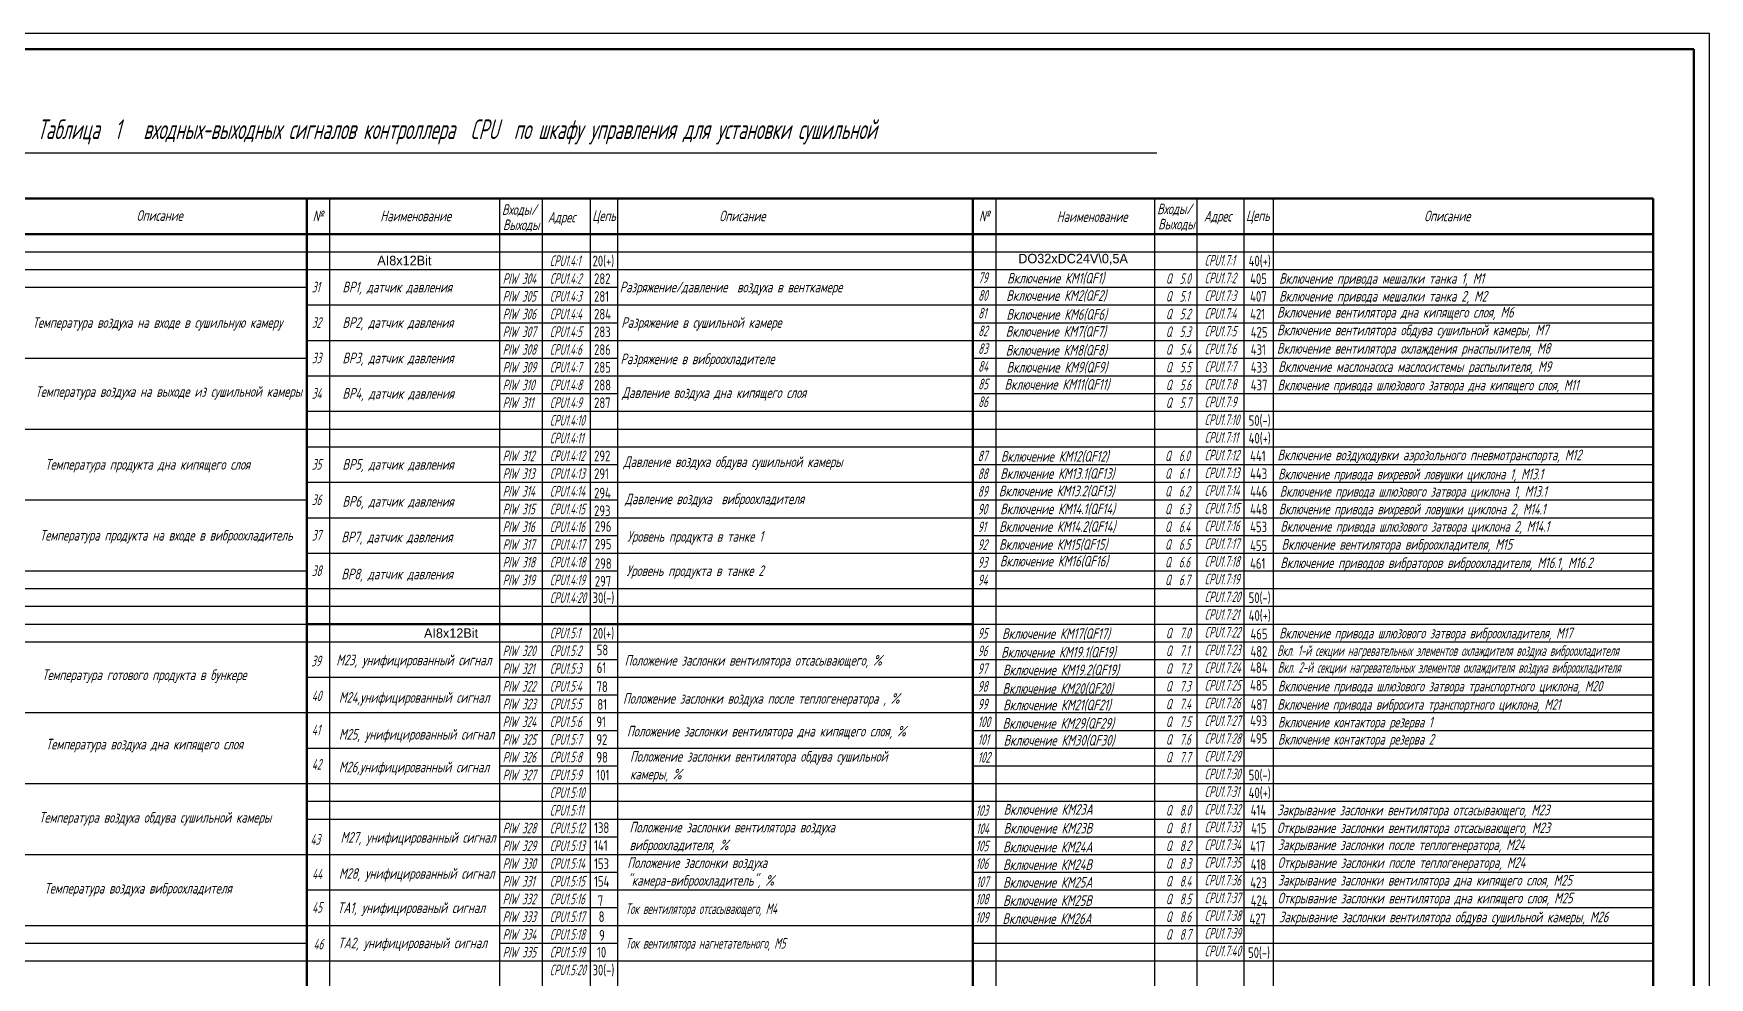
# Model space of a CAD drawing. Header units: millimetres. Extents: x 294 to 6216, y -3442 to 2720.
# Drawn here: x 3057 to 3589, y 510 to 809 of the extents above; entities that cross this region are included whole.
import ezdxf

# ---------------------------------------------------------------- set-up
doc = ezdxf.new("R2010")
doc.units = ezdxf.units.MM
doc.header["$LTSCALE"] = 15
doc.linetypes.add('DOT', pattern=[0.25, 0, -0.25])
for name, color, linetype, lineweight in [('0.35 TEXT', 7, 'Continuous', 35), ('LWT 0.5', 7, 'Continuous', 50), ('LWT 0.6', 7, 'Continuous', 50)]:
    doc.layers.add(name, color=color, linetype=linetype, lineweight=lineweight)
doc.styles.add('33', font='gost.shx', dxfattribs={"width": 0.75, "oblique": 15, "height": 2.5})
doc.styles.add('34', font='gost.shx', dxfattribs={"width": 0.75, "oblique": 15, "height": 3.5})
doc.styles.add('OPSI', font='ISI-ROMANS_PL.SHX', dxfattribs={"height": 1.5})

msp = doc.modelspace()

# ---------------------------------------------------------------- linework, layer by layer
for p, q in [((3588.824, 809.294, -0.02), (2747.824, 809.294, -0.02)), ((3588.824, 215.294, -0.02), (3588.824, 809.294, -0.02)), ((2979.817, 771.487, -0.02), (3413.407, 771.487, -0.02)), ((3150.771, 756.914, -0.02), (3150.771, 278.789, -0.02)), ((3204.675, 756.914, -0.02), (3204.675, 278.789, -0.02)), ((3218.284, 756.914, -0.02), (3218.284, 278.789, -0.02)), ((3233.552, 756.914, -0.02), (3233.552, 278.789, -0.02)), ((3242.225, 756.914, -0.02), (3242.225, 278.789, -0.02)), ((3362.286, 756.914, -0.02), (3362.286, 278.789, -0.02)), ((3412.621, 756.914, -0.02), (3412.621, 278.789, -0.02)), ((3426.039, 756.914, -0.02), (3426.039, 278.789, -0.02)), ((3441.051, 756.914, -0.02), (3441.051, 278.789, -0.02)), ((3450.315, 756.914, -0.02), (3450.315, 278.789, -0.02)), ((3143.512, 745.664, -0.02), (3207.175, 745.664, -0.02)), ((3207.175, 745.664, -0.02), (3355.027, 745.664, -0.02)), ((3016.243, 740.039, -0.02), (3143.512, 740.039, -0.02)), ((3143.512, 740.039, -0.02), (3355.027, 740.039, -0.02)), ((3355.027, 740.039, -0.02), (3418.956, 740.039, -0.02)), ((3418.956, 740.039, -0.02), (3570.95, 740.039, -0.02)), ((3016.243, 734.414, -0.02), (3143.512, 734.414, -0.02)), ((3143.512, 734.414, -0.02), (3355.027, 734.414, -0.02)), ((3355.027, 734.414, -0.02), (3418.956, 734.414, -0.02)), ((3418.956, 734.414, -0.02), (3570.95, 734.414, -0.02)), ((3016.243, 728.789, -0.02), (3143.512, 728.789, -0.02)), ((3204.675, 728.789, -0.02), (3242.225, 728.789, -0.02)), ((3355.027, 728.789, -0.02), (3418.956, 728.789, -0.02)), ((3418.956, 728.789, -0.02), (3570.95, 728.789, -0.02)), ((3143.512, 723.164, -0.02), (3355.027, 723.164, -0.02)), ((3355.027, 723.164, -0.02), (3418.956, 723.164, -0.02)), ((3418.956, 723.164, -0.02), (3570.95, 723.164, -0.02)), ((3204.675, 717.539, -0.02), (3242.225, 717.539, -0.02)), ((3355.027, 717.539, -0.02), (3418.956, 717.539, -0.02)), ((3418.956, 717.539, -0.02), (3570.95, 717.539, -0.02)), ((3143.512, 711.914, -0.02), (3355.027, 711.914, -0.02)), ((3355.027, 711.914, -0.02), (3418.956, 711.914, -0.02)), ((3418.956, 711.914, -0.02), (3570.95, 711.914, -0.02)), ((3016.243, 706.289, -0.02), (3143.512, 706.289, -0.02)), ((3204.675, 706.289, -0.02), (3242.225, 706.289, -0.02)), ((3204.675, 706.289, -0.02), (3242.225, 706.289, -0.02)), ((3355.027, 706.289, -0.02), (3418.956, 706.289, -0.02)), ((3355.027, 706.289, -0.02), (3418.956, 706.289, -0.02)), ((3418.956, 706.289, -0.02), (3570.95, 706.289, -0.02)), ((3418.956, 706.289, -0.02), (3570.95, 706.289, -0.02)), ((3143.512, 700.664, -0.02), (3355.027, 700.664, -0.02)), ((3355.027, 700.664, -0.02), (3418.956, 700.664, -0.02)), ((3418.956, 700.664, -0.02), (3570.95, 700.664, -0.02)), ((3143.512, 695.039, -0.02), (3143.512, 616.289, -0.02)), ((3204.675, 695.039, -0.02), (3242.225, 695.039, -0.02)), ((3355.027, 695.039, -0.02), (3418.956, 695.039, -0.02)), ((3418.956, 695.039, -0.02), (3570.95, 695.039, -0.02)), ((3143.512, 689.414, -0.02), (3355.027, 689.414, -0.02)), ((3355.027, 689.414, -0.02), (3418.956, 689.414, -0.02)), ((3418.956, 689.414, -0.02), (3570.95, 689.414, -0.02)), ((3016.243, 683.789, -0.02), (3143.512, 683.789, -0.02)), ((3143.512, 683.789, -0.02), (3355.027, 683.789, -0.02)), ((3143.512, 683.789, -0.02), (3207.175, 683.789, -0.02)), ((3355.027, 683.789, -0.02), (3418.956, 683.789, -0.02)), ((3355.027, 683.789, -0.02), (3418.956, 683.789, -0.02)), ((3418.956, 683.789, -0.02), (3570.95, 683.789, -0.02)), ((3418.956, 683.789, -0.02), (3570.95, 683.789, -0.02)), ((3143.512, 678.164, -0.02), (3355.027, 678.164, -0.02)), ((3355.027, 678.164, -0.02), (3418.956, 678.164, -0.02)), ((3418.956, 678.164, -0.02), (3570.95, 678.164, -0.02)), ((3204.675, 672.539, -0.02), (3242.225, 672.539, -0.02)), ((3355.027, 672.539, -0.02), (3418.956, 672.539, -0.02)), ((3418.956, 672.539, -0.02), (3570.95, 672.539, -0.02)), ((3143.512, 666.914, -0.02), (3355.027, 666.914, -0.02)), ((3355.027, 666.914, -0.02), (3418.956, 666.914, -0.02)), ((3418.956, 666.914, -0.02), (3570.95, 666.914, -0.02)), ((3016.243, 661.289, -0.02), (3143.512, 661.289, -0.02)), ((3204.675, 661.289, -0.02), (3242.225, 661.289, -0.02)), ((3355.027, 661.289, -0.02), (3418.956, 661.289, -0.02)), ((3355.027, 661.289, -0.02), (3418.956, 661.289, -0.02)), ((3418.956, 661.289, -0.02), (3570.95, 661.289, -0.02)), ((3418.956, 661.289, -0.02), (3570.95, 661.289, -0.02)), ((3143.512, 655.664, -0.02), (3355.027, 655.664, -0.02)), ((3355.027, 655.664, -0.02), (3418.956, 655.664, -0.02)), ((3418.956, 655.664, -0.02), (3570.95, 655.664, -0.02)), ((3204.675, 650.039, -0.02), (3242.225, 650.039, -0.02)), ((3355.027, 650.039, -0.02), (3418.956, 650.039, -0.02)), ((3418.956, 650.039, -0.02), (3570.95, 650.039, -0.02)), ((3143.512, 644.414, -0.02), (3355.027, 644.414, -0.02)), ((3355.027, 644.414, -0.02), (3418.956, 644.414, -0.02)), ((3418.956, 644.414, -0.02), (3570.95, 644.414, -0.02)), ((3016.243, 638.789, -0.02), (3143.512, 638.789, -0.02)), ((3204.675, 638.789, -0.02), (3242.225, 638.789, -0.02)), ((3355.027, 638.789, -0.02), (3418.956, 638.789, -0.02)), ((3355.027, 638.789, -0.02), (3418.956, 638.789, -0.02)), ((3418.956, 638.789, -0.02), (3570.95, 638.789, -0.02)), ((3418.956, 638.789, -0.02), (3570.95, 638.789, -0.02)), ((3016.243, 633.164, -0.02), (3143.512, 633.164, -0.02)), ((3143.512, 633.164, -0.02), (3355.027, 633.164, -0.02)), ((3355.027, 633.164, -0.02), (3418.956, 633.164, -0.02)), ((3418.956, 633.164, -0.02), (3570.95, 633.164, -0.02)), ((3016.243, 627.539, -0.02), (3143.512, 627.539, -0.02)), ((3143.512, 627.539, -0.02), (3355.027, 627.539, -0.02)), ((3355.027, 627.539, -0.02), (3418.956, 627.539, -0.02)), ((3418.956, 627.539, -0.02), (3570.95, 627.539, -0.02)), ((3016.243, 621.914, -0.02), (3143.512, 621.914, -0.02)), ((3143.512, 621.914, -0.02), (3195.453, 621.914, -0.02)), ((3195.453, 621.914, -0.02), (3355.027, 621.914, -0.02)), ((3355.027, 621.914, -0.02), (3418.956, 621.914, -0.02)), ((3355.027, 621.914, -0.02), (3418.956, 621.914, -0.02)), ((3418.956, 621.914, -0.02), (3570.95, 621.914, -0.02)), ((3418.956, 621.914, -0.02), (3570.95, 621.914, -0.02)), ((3016.243, 616.289, -0.02), (3143.512, 616.289, -0.02)), ((3143.512, 616.289, -0.02), (3204.675, 616.289, -0.02)), ((3143.512, 616.289, -0.02), (3195.453, 616.289, -0.02)), ((3195.453, 616.289, -0.02), (3355.027, 616.289, -0.02)), ((3355.027, 616.289, -0.02), (3418.956, 616.289, -0.02)), ((3418.956, 616.289, -0.02), (3570.95, 616.289, -0.02)), ((3204.675, 610.664, -0.02), (3242.225, 610.664, -0.02)), ((3355.027, 610.664, -0.02), (3418.956, 610.664, -0.02)), ((3355.027, 610.664, -0.02), (3418.956, 610.664, -0.02)), ((3418.956, 610.664, -0.02), (3570.95, 610.664, -0.02)), ((3418.956, 610.664, -0.02), (3570.95, 610.664, -0.02)), ((3143.512, 605.039, -0.02), (3195.453, 605.039, -0.02)), ((3195.453, 605.039, -0.02), (3355.027, 605.039, -0.02)), ((3355.027, 605.039, -0.02), (3418.956, 605.039, -0.02)), ((3355.027, 605.039, -0.02), (3418.956, 605.039, -0.02)), ((3418.956, 605.039, -0.02), (3570.95, 605.039, -0.02)), ((3418.956, 605.039, -0.02), (3570.95, 605.039, -0.02)), ((3204.675, 599.414, -0.02), (3242.225, 599.414, -0.02)), ((3355.027, 599.414, -0.02), (3418.956, 599.414, -0.02)), ((3355.027, 599.414, -0.02), (3418.956, 599.414, -0.02)), ((3418.956, 599.414, -0.02), (3570.95, 599.414, -0.02)), ((3418.956, 599.414, -0.02), (3570.95, 599.414, -0.02)), ((3016.243, 593.789, -0.02), (3143.512, 593.789, -0.02)), ((3143.512, 593.789, -0.02), (3195.453, 593.789, -0.02)), ((3195.453, 593.789, -0.02), (3355.027, 593.789, -0.02)), ((3355.027, 593.789, -0.02), (3418.956, 593.789, -0.02)), ((3418.956, 593.789, -0.02), (3570.95, 593.789, -0.02)), ((3204.675, 588.164, -0.02), (3242.225, 588.164, -0.02)), ((3204.675, 588.164, -0.02), (3242.225, 588.164, -0.02)), ((3355.027, 588.164, -0.02), (3418.956, 588.164, -0.02)), ((3355.027, 588.164, -0.02), (3418.956, 588.164, -0.02)), ((3418.956, 588.164, -0.02), (3570.95, 588.164, -0.02)), ((3418.956, 588.164, -0.02), (3570.95, 588.164, -0.02)), ((3143.512, 582.539, -0.02), (3195.453, 582.539, -0.02)), ((3195.453, 582.539, -0.02), (3355.027, 582.539, -0.02)), ((3355.027, 582.539, -0.02), (3418.956, 582.539, -0.02)), ((3418.956, 582.539, -0.02), (3570.95, 582.539, -0.02)), ((3204.675, 576.914, -0.02), (3242.225, 576.914, -0.02)), ((3355.027, 576.914, -0.02), (3418.956, 576.914, -0.02)), ((3418.956, 576.914, -0.02), (3570.95, 576.914, -0.02)), ((3016.243, 571.289, -0.02), (3143.512, 571.289, -0.02)), ((3143.512, 571.289, -0.02), (3195.453, 571.289, -0.02)), ((3195.453, 571.289, -0.02), (3355.027, 571.289, -0.02)), ((3355.027, 571.289, -0.02), (3418.956, 571.289, -0.02)), ((3418.956, 571.289, -0.02), (3570.95, 571.289, -0.02)), ((3143.512, 565.664, -0.02), (3195.453, 565.664, -0.02)), ((3143.512, 565.664, -0.02), (3195.453, 565.664, -0.02)), ((3195.453, 565.664, -0.02), (3355.027, 565.664, -0.02)), ((3195.453, 565.664, -0.02), (3355.027, 565.664, -0.02)), ((3355.027, 565.664, -0.02), (3418.956, 565.664, -0.02)), ((3418.956, 565.664, -0.02), (3570.95, 565.664, -0.02)), ((3143.512, 560.039, -0.02), (3195.453, 560.039, -0.02)), ((3195.453, 560.039, -0.02), (3355.027, 560.039, -0.02)), ((3355.027, 560.039, -0.02), (3418.956, 560.039, -0.02)), ((3418.956, 560.039, -0.02), (3570.95, 560.039, -0.02)), ((3204.675, 554.414, -0.02), (3242.225, 554.414, -0.02)), ((3355.027, 554.414, -0.02), (3418.956, 554.414, -0.02)), ((3418.956, 554.414, -0.02), (3570.95, 554.414, -0.02)), ((3016.243, 548.789, -0.02), (3143.512, 548.789, -0.02)), ((3143.512, 548.789, -0.02), (3195.453, 548.789, -0.02)), ((3195.453, 548.789, -0.02), (3355.027, 548.789, -0.02)), ((3355.027, 548.789, -0.02), (3418.956, 548.789, -0.02)), ((3418.956, 548.789, -0.02), (3570.95, 548.789, -0.02)), ((3204.675, 543.164, -0.02), (3242.225, 543.164, -0.02)), ((3355.027, 543.164, -0.02), (3418.956, 543.164, -0.02)), ((3418.956, 543.164, -0.02), (3570.95, 543.164, -0.02)), ((3143.512, 537.539, -0.02), (3195.453, 537.539, -0.02)), ((3195.453, 537.539, -0.02), (3355.027, 537.539, -0.02)), ((3355.027, 537.539, -0.02), (3418.956, 537.539, -0.02)), ((3418.956, 537.539, -0.02), (3570.95, 537.539, -0.02)), ((3204.675, 531.914, -0.02), (3242.225, 531.914, -0.02)), ((3355.027, 531.914, -0.02), (3418.956, 531.914, -0.02)), ((3418.956, 531.914, -0.02), (3570.95, 531.914, -0.02)), ((3016.243, 526.289, -0.02), (3143.512, 526.289, -0.02)), ((3143.512, 526.289, -0.02), (3195.453, 526.289, -0.02)), ((3195.453, 526.289, -0.02), (3355.027, 526.289, -0.02)), ((3355.027, 526.289, -0.02), (3418.956, 526.289, -0.02)), ((3418.956, 526.289, -0.02), (3570.95, 526.289, -0.02)), ((3016.243, 520.664, -0.02), (3143.512, 520.664, -0.02)), ((3204.675, 520.664, -0.02), (3242.225, 520.664, -0.02)), ((3355.027, 520.664, -0.02), (3418.956, 520.664, -0.02)), ((3418.956, 520.664, -0.02), (3570.95, 520.664, -0.02)), ((3016.243, 515.039, -0.02), (3143.512, 515.039, -0.02)), ((3016.243, 515.039, -0.02), (3143.512, 515.039, -0.02)), ((3143.512, 515.039, -0.02), (3195.453, 515.039, -0.02)), ((3195.453, 515.039, -0.02), (3355.027, 515.039, -0.02)), ((3355.027, 515.039, -0.02), (3418.956, 515.039, -0.02)), ((3418.956, 515.039, -0.02), (3570.95, 515.039, -0.02))]:
    msp.add_line(p, q)
at = {"layer": 'LWT 0.5'}
for p, q in [((3016.243, 756.914, -0.02), (3143.512, 756.914, -0.02)), ((3143.512, 756.914, -0.02), (3143.512, 278.789, -0.02)), ((3143.512, 756.914, -0.02), (3143.512, 278.789, -0.02)), ((3143.512, 756.914, -0.02), (3204.675, 756.914, -0.02)), ((3204.675, 756.914, -0.02), (3355.027, 756.914, -0.02)), ((3355.027, 756.914, -0.02), (3355.027, 278.789, -0.02)), ((3355.027, 756.914, -0.02), (3355.027, 278.789, -0.02)), ((3355.027, 756.914, -0.02), (3418.956, 756.914, -0.02)), ((3418.956, 756.914, -0.02), (3570.95, 756.914, -0.02)), ((3570.95, 756.914, -0.02), (3570.95, 278.789, -0.02)), ((2956.498, 745.664, -0.02), (3143.512, 745.664, -0.02)), ((3143.512, 745.664, -0.02), (3355.027, 745.664, -0.02)), ((3355.027, 745.664, -0.02), (3418.956, 745.664, -0.02)), ((3418.956, 745.664, -0.02), (3570.95, 745.664, -0.02)), ((3143.512, 621.914, -0.02), (3355.027, 621.914, -0.02))]:
    msp.add_line(p, q, dxfattribs=at)
at = {"layer": 'LWT 0.6'}
for p, q in [((2767.824, 804.294, -0.02), (3583.824, 804.294, -0.02)), ((3583.824, 804.294, -0.02), (3583.824, 220.294, -0.02)), ((3583.824, 804.294, -0.02), (3583.824, 804.294, -0.02))]:
    msp.add_line(p, q, dxfattribs=at)

# ---------------------------------------------------------------- texts
at = {"linetype": 'DOT', "char_height": 3, "width": 43.93467, "attachment_point": 1, "style": 'OPSI'}
for s, insert in [('DO32xDC24V\\\\0,5A', (3369.41, 739.384, -0.02)), ('AI8x12Bit', (3165.931, 738.776, -0.02)), ('AI8x12Bit', (3180.752, 620.54, -0.02))]:
    msp.add_mtext(s, dxfattribs=dict(at, insert=insert))
at = {"layer": '0.35 TEXT', "oblique": 15}
for s, height, style, width, p in [('Таблица  1   входных-выходных сигналов контроллера  CPU  по шкафу управления для установки сушильной ', 6.25, '34', 0.75, (3057.988, 775.783, -0.041)), ('Описание', 3.375, '33', 0.9, (3089.509, 749.846, -0.02)), ('№', 3.375, '33', 0.9, (3145.408, 749.717, -0.02)), ('Наименование', 3.375, '33', 0.9, (3166.893, 749.717, -0.02)), ('Входы/', 3.375, '33', 0.9, (3205.49, 751.743, -0.02)), ('Выходы', 3.375, '33', 0.9, (3205.807, 746.909, -0.02)), ('Адрес', 3.375, '33', 0.9, (3220.046, 749.331, -0.02)), ('Цепь', 3.375, '33', 0.9, (3234.141, 749.798, -0.02)), ('Описание', 3.375, '33', 0.9, (3274.487, 749.717, -0.02)), ('№', 3.375, '33', 0.9, (3356.923, 749.717, -0.02)), ('Наименование', 3.375, '33', 0.9, (3381.606, 749.509, -0.02)), ('Входы/', 3.375, '33', 0.9, (3413.485, 751.966, -0.02)), ('Выходы', 3.375, '33', 0.9, (3413.803, 747.132, -0.02)), ('Адрес', 3.375, '33', 0.9, (3428.337, 749.635, -0.02)), ('Цепь', 3.375, '33', 0.9, (3441.7, 749.799, -0.02)), ('Описание', 3.375, '33', 0.9, (3498.255, 749.717, -0.02)), ('31', 3.375, '33', 0.774574, (3145.14, 727.152, -0.02)), ('BP1, датчик давления', 3.375, '33', 0.9, (3154.867, 727.152, -0.02)), ('PIW 304', 3.375, '33', 0.774574, (3205.729, 729.841, -0.02)), ('Разряжение/давление  воздуха в венткамере', 3.375, '33', 0.9, (3242.89, 727.152, -0.02)), ('79', 3.375, '33', 0.774574, (3356.655, 730.124, -0.02)), ('Включение привода мешалки танка 1, M1', 3.375, '33', 0.9, (3452.199, 729.878, -0.02)), ('PIW 305', 3.375, '33', 0.774574, (3205.729, 724.216, -0.02)), ('80', 3.375, '33', 0.774574, (3356.655, 724.499, -0.02)), ('Включение привода мешалки танка 2, M2', 3.375, '33', 0.9, (3452.199, 724.253, -0.02)), ('Температура воздуха на входе в сушильную камеру', 3.375, '33', 0.9, (3056.477, 715.902, -0.02)), ('32', 3.375, '33', 0.774574, (3145.14, 715.902, -0.02)), ('BP2, датчик давления', 3.375, '33', 0.9, (3154.867, 715.902, -0.02)), ('PIW 306', 3.375, '33', 0.774574, (3205.729, 718.591, -0.02)), ('Разряжение в сушильной камере', 3.375, '33', 0.9, (3243.377, 715.902, -0.02)), ('81', 3.375, '33', 0.774574, (3356.655, 718.874, -0.02)), ('Включение вентилятора дна кипящего слоя, M6', 3.375, '33', 0.9, (3451.539, 719.162, -0.02)), ('PIW 307', 3.375, '33', 0.774574, (3205.729, 712.966, -0.02)), ('82', 3.375, '33', 0.774574, (3356.655, 713.249, -0.02)), ('Включение вентилятора обдува сушильной камеры, M7', 3.375, '33', 0.9, (3451.539, 713.537, -0.02)), ('33', 3.375, '33', 0.774574, (3145.14, 704.652, -0.02)), ('BP3, датчик давления', 3.375, '33', 0.9, (3154.867, 704.652, -0.02)), ('PIW 308', 3.375, '33', 0.774574, (3205.729, 707.341, -0.02)), ('Разряжение в виброохладителе', 3.375, '33', 0.9, (3243.135, 704.367, -0.02)), ('83', 3.375, '33', 0.774574, (3356.655, 707.624, -0.02)), ('Включение вентилятора охлаждения рнаспылителя, M8', 3.375, '33', 0.9, (3451.496, 707.693, -0.02)), ('PIW 309', 3.375, '33', 0.774574, (3205.729, 701.716, -0.02)), ('84', 3.375, '33', 0.774574, (3356.655, 701.999, -0.02)), ('Включение КМ9(QF9)', 3.375, '33', 0.9, (3365.672, 701.707, -0.02)), ('Включение маслонасоса маслосистемы распылителя, M9', 3.375, '33', 0.9, (3451.934, 701.913, -0.02)), ('Температура воздуха на выходе из сушильной камеры', 3.375, '33', 0.9, (3057.365, 694.001, -0.02)), ('PIW 310', 3.375, '33', 0.774574, (3205.729, 696.091, -0.02)), ('Давление воздуха дна кипящего слоя', 3.375, '33', 0.9, (3243.641, 693.655, -0.02)), ('85', 3.375, '33', 0.774574, (3356.655, 696.374, -0.02)), ('Включение привода шлюзового затвора дна кипящего слоя, М11', 3.375, '33', 0.863188, (3451.708, 696.065, -0.02)), ('34', 3.375, '33', 0.774574, (3145.14, 693.402, -0.02)), ('BP4, датчик давления', 3.375, '33', 0.9, (3154.867, 693.402, -0.02)), ('PIW 311', 3.375, '33', 0.774574, (3205.729, 690.466, -0.02)), ('86', 3.375, '33', 0.774574, (3356.655, 690.749, -0.02)), ('PIW 312', 3.375, '33', 0.774574, (3205.729, 673.591, -0.02)), ('87', 3.375, '33', 0.774574, (3356.515, 673.562, -0.02)), ('Включение воздуходувки аэрозольного пневмотранспорта, M12', 3.375, '33', 0.9, (3451.675, 673.882, -0.02)), ('Температура продукта дна кипящего слоя', 3.375, '33', 0.9, (3060.479, 670.902, -0.02)), ('35', 3.375, '33', 0.774574, (3145.14, 670.902, -0.02)), ('BP5, датчик давления', 3.375, '33', 0.9, (3154.867, 670.902, -0.02)), ('PIW 313', 3.375, '33', 0.774574, (3205.729, 667.966, -0.02)), ('Давление воздуха обдува сушильной камеры', 3.375, '33', 0.9, (3244.091, 671.721, -0.02)), ('88', 3.375, '33', 0.774574, (3356.515, 667.937, -0.02)), ('Включение привода вихревой ловушки циклона 1, М13.1', 3.375, '33', 0.863188, (3451.898, 667.819, -0.02)), ('PIW 314', 3.375, '33', 0.774574, (3205.729, 662.341, -0.02)), ('89', 3.375, '33', 0.774574, (3356.515, 662.312, -0.02)), ('Включение привода шлюзового затвора циклона 1, М13.1', 3.375, '33', 0.863188, (3452.429, 662.321, -0.02)), ('36', 3.375, '33', 0.774574, (3145.14, 659.652, -0.02)), ('BP6, датчик давления', 3.375, '33', 0.9, (3154.867, 659.135, -0.02)), ('PIW 315', 3.375, '33', 0.774574, (3205.729, 656.716, -0.02)), ('Давление воздуха  виброохладителя', 3.375, '33', 0.9, (3244.546, 659.947, -0.02)), ('90', 3.375, '33', 0.774574, (3356.515, 656.687, -0.02)), ('Включение привода вихревой ловушки циклона 2, М14.1', 3.375, '33', 0.863188, (3452.09, 656.711, -0.02)), ('PIW 316', 3.375, '33', 0.774574, (3205.729, 651.091, -0.02)), ('91', 3.375, '33', 0.774574, (3356.515, 651.062, -0.02)), ('Включение привода шлюзового затвора циклона 2, М14.1', 3.375, '33', 0.863188, (3452.621, 651.213, -0.02)), ('Температура продукта на входе в виброохладитель', 3.375, '33', 0.9, (3058.802, 648.402, -0.02)), ('37', 3.375, '33', 0.774574, (3145.14, 648.402, -0.02)), ('BP7, датчик давления', 3.375, '33', 0.9, (3154.538, 647.867, -0.02)), ('Уровень продукта в танке 1', 3.375, '33', 0.9, (3245.287, 648.038, -0.02)), ('PIW 317', 3.375, '33', 0.774574, (3205.729, 645.466, -0.02)), ('92', 3.375, '33', 0.774574, (3356.515, 645.437, -0.02)), ('Включение вентилятора виброохладителя, M15', 3.375, '33', 0.9, (3452.979, 645.519, -0.02)), ('38', 3.375, '33', 0.774574, (3145.14, 637.152, -0.02)), ('BP8, датчик давления', 3.375, '33', 0.9, (3154.538, 636.1, -0.02)), ('PIW 318', 3.375, '33', 0.774574, (3205.729, 639.841, -0.02)), ('Уровень продукта в танке 2', 3.375, '33', 0.9, (3245.04, 637.156, -0.02)), ('93', 3.375, '33', 0.774574, (3356.515, 639.812, -0.02)), ('Включение приводов вибраторов виброохладителя, M16.1, M16.2', 3.375, '33', 0.9, (3452.588, 639.654, -0.02)), ('PIW 319', 3.375, '33', 0.774574, (3205.729, 634.216, -0.02)), ('94', 3.375, '33', 0.774574, (3356.515, 634.187, -0.02)), ('95', 3.375, '33', 0.774574, (3356.515, 617.308, -0.02)), ('Включение привода шлюзового затвора виброохладителя, М17', 3.375, '33', 0.863188, (3452.234, 617.361, -0.02)), ('39', 3.375, '33', 0.774574, (3144.968, 608.483, -0.02)), ('M23, унифицированный сигнал', 3.375, '33', 0.9, (3152.93, 608.813, -0.02)), ('PIW 320', 3.375, '33', 0.774574, (3205.729, 611.716, -0.02)), ('Положение заслонки вентилятора отсасывающего, %%%', 3.375, '33', 0.9, (3244.451, 608.712, -0.02)), ('96', 3.375, '33', 0.774574, (3356.515, 611.683, -0.02)), ('Вкл. 1-й секции нагревательных элементов охлаждителя воздуха виброохладителя', 3.375, '33', 0.750345, (3451.547, 611.795, -0.02)), ('Температура готового продукта в бункере', 3.375, '33', 0.9, (3059.521, 604.107, -0.02)), ('PIW 321', 3.375, '33', 0.774574, (3205.729, 606.091, -0.02)), ('97', 3.375, '33', 0.774574, (3356.515, 606.058, -0.02)), ('Вкл. 2-й секции нагревательных элементов охлаждителя воздуха виброохладителя', 3.375, '33', 0.750345, (3451.746, 606.435, -0.02)), ('PIW 322', 3.375, '33', 0.774574, (3205.729, 600.466, -0.02)), ('98', 3.375, '33', 0.774574, (3356.515, 600.433, -0.02)), ('Включение привода шлюзового затвора транспортного циклона, М20', 3.375, '33', 0.863188, (3451.832, 600.515, -0.02)), ('40', 3.375, '33', 0.774574, (3145.14, 597.428, -0.02)), ('M24,унифицированный сигнал', 3.375, '33', 0.9, (3153.755, 596.942, -0.02)), ('PIW 323', 3.375, '33', 0.774574, (3205.729, 594.841, -0.02)), ('Положение заслонки воздуха после теплогенератора , %%%', 3.375, '33', 0.9, (3243.934, 596.615, -0.02)), ('99', 3.375, '33', 0.774574, (3356.515, 594.808, -0.02)), ('Включение привода вибросита транспортного циклона, М21', 3.375, '33', 0.863188, (3451.632, 594.7, -0.02)), ('PIW 324', 3.375, '33', 0.774574, (3205.729, 589.216, -0.02)), ('100', 3.375, '33', 0.774574, (3356.515, 589.183, -0.02)), ('Включение контактора резерва 1', 3.375, '33', 0.863188, (3451.832, 589.084, -0.02)), ('Температура воздуха дна кипящего слоя', 3.375, '33', 0.9, (3060.718, 582.101, -0.02)), ('41', 3.375, '33', 0.774574, (3145.14, 586.612, -0.02)), ('M25, унифицированный сигнал', 3.375, '33', 0.9, (3153.755, 585.234, -0.02)), ('PIW 325', 3.375, '33', 0.774574, (3205.729, 583.591, -0.02)), ('Положение заслонки вентилятора дна кипящего слоя, %%%', 3.375, '33', 0.9, (3245.183, 586.221, -0.02)), ('101', 3.375, '33', 0.774574, (3356.515, 583.558, -0.02)), ('Включение контактора резерва 2', 3.375, '33', 0.863188, (3451.832, 583.67, -0.02)), ('PIW 326', 3.375, '33', 0.774574, (3205.729, 577.966, -0.02)), ('Положение заслонки вентилятора обдува сушильной', 3.375, '33', 0.9, (3246.163, 578.229, -0.02)), ('102', 3.375, '33', 0.774574, (3356.515, 577.933, -0.02)), ('42', 3.375, '33', 0.774574, (3145.14, 575.688, -0.02)), ('M26,унифицированный сигнал', 3.375, '33', 0.9, (3153.734, 574.846, -0.02)), ('PIW 327', 3.375, '33', 0.774574, (3205.729, 572.341, -0.02)), ('камеры, %%%', 3.375, '33', 0.9, (3246.163, 572.604, -0.02)), ('103', 3.375, '33', 0.774574, (3355.846, 561.048, -0.02)), ('Включение КМ23А', 3.375, '33', 0.9, (3364.764, 561.388, -0.02)), ('Закрывание заслонки вентилятора отсасывающего, M23', 3.375, '33', 0.9, (3451.544, 561.224, -0.02)), ('Температура воздуха обдува сушильной камеры', 3.375, '33', 0.9, (3058.562, 558.883, -0.02)), ('PIW 328', 3.375, '33', 0.774574, (3205.729, 555.466, -0.02)), ('Положение заслонки вентилятора воздуха', 3.375, '33', 0.9, (3246.002, 555.76, -0.02)), ('104', 3.375, '33', 0.774574, (3355.988, 555.287, -0.02)), ('Включение КМ23В', 3.375, '33', 0.9, (3364.764, 555.433, -0.02)), ('Открывание заслонки вентилятора отсасывающего, M23', 3.375, '33', 0.9, (3451.544, 555.552, -0.02)), ('43', 3.375, '33', 0.774574, (3144.709, 551.881, -0.02)), ('M27, унифицированный сигнал', 3.375, '33', 0.9, (3154.264, 552.518, -0.02)), ('виброохладителя, %%%', 3.375, '33', 0.9, (3246.002, 550.135, -0.02)), ('Закрывание заслонки после теплогенератора, M24', 3.375, '33', 0.9, (3451.745, 550.194, -0.02)), ('PIW 329', 3.375, '33', 0.774574, (3205.729, 549.841, -0.02)), ('105', 3.375, '33', 0.774574, (3355.846, 549.798, -0.02)), ('Включение КМ24А', 3.375, '33', 0.9, (3364.58, 549.491, -0.02)), ('44', 3.375, '33', 0.774574, (3145.259, 540.959, -0.02)), ('M28, унифицированный сигнал', 3.375, '33', 0.9, (3153.758, 541.063, -0.02)), ('PIW 330', 3.375, '33', 0.774574, (3205.729, 544.216, -0.02)), ('Положение заслонки воздуха', 3.375, '33', 0.9, (3245.311, 544.505, -0.02)), ('"камера-виброохладитель", %%%', 3.375, '33', 0.9, (3245.311, 538.88, -0.02)), ('106', 3.375, '33', 0.774574, (3355.846, 544.199, -0.02)), ('Включение КМ24В', 3.375, '33', 0.9, (3364.58, 543.866, -0.02)), ('Открывание заслонки после теплогенератора, M24', 3.375, '33', 0.9, (3451.745, 544.523, -0.02)), ('Температура воздуха виброохладителя', 3.375, '33', 0.9, (3060.239, 536.383, -0.02)), ('PIW 331', 3.375, '33', 0.774574, (3205.729, 538.591, -0.02)), ('107', 3.375, '33', 0.774574, (3355.988, 538.438, -0.02)), ('Включение КМ25А', 3.375, '33', 0.9, (3364.58, 538.241, -0.02)), ('Закрывание заслонки вентилятора дна кипящего слоя, M25', 3.375, '33', 0.9, (3451.747, 538.937, -0.02)), ('45', 3.375, '33', 0.774574, (3145.259, 530.303, -0.02)), ('TA1, унифицированый сигнал', 3.375, '33', 0.9, (3153.231, 530.207, -0.02)), ('PIW 332', 3.375, '33', 0.774574, (3205.729, 532.966, -0.02)), ('Ток вентилятора отсасывающего, М4', 3.375, '33', 0.766897, (3244.684, 529.89, -0.02)), ('108', 3.375, '33', 0.774574, (3355.846, 532.949, -0.02)), ('Включение КМ25В', 3.375, '33', 0.9, (3364.58, 532.483, -0.02)), ('Открывание заслонки вентилятора дна кипящего слоя, M25', 3.375, '33', 0.9, (3451.747, 533.266, -0.02)), ('PIW 333', 3.375, '33', 0.774574, (3205.729, 527.341, -0.02)), ('109', 3.375, '33', 0.774574, (3355.846, 527.125, -0.02)), ('Включение КМ26А', 3.375, '33', 0.9, (3364.381, 526.747, -0.02)), ('Закрывание заслонки вентилятора обдува сушильной камеры, M26', 3.375, '33', 0.9, (3452.157, 527.271, -0.02)), ('46', 3.375, '33', 0.774574, (3145.672, 518.649, -0.02)), ('TA2, унифицированый сигнал', 3.375, '33', 0.9, (3153.384, 519.036, -0.02)), ('PIW 334', 3.375, '33', 0.774574, (3205.729, 521.716, -0.02)), ('Ток вентилятора нагнетательного, М5', 3.375, '33', 0.766897, (3244.684, 518.921, -0.02)), ('PIW 335', 3.375, '33', 0.774574, (3205.729, 516.091, -0.02))]:
    msp.add_text(s, height=height, dxfattribs=dict(at, style=style, width=width)).set_placement(p)
at = {"layer": '0.35 TEXT', "style": '33', "width": 0.9}
for s, p in [('20(+)', (3234.276, 735.431, -0.02)), ('40(+)', (3442.539, 735.431, -0.02)), ('282', (3234.755, 729.806, -0.02)), ('405', (3443.018, 729.806, -0.02)), ('281', (3234.755, 724.181, -0.02)), ('407', (3443.018, 724.181, -0.02)), ('284', (3234.755, 718.556, -0.02)), ('421', (3443.018, 718.556, -0.02)), ('283', (3234.755, 712.931, -0.02)), ('425', (3443.211, 712.831, -0.02)), ('286', (3234.755, 707.306, -0.02)), ('431', (3443.22, 707.306, -0.02)), ('285', (3234.755, 701.681, -0.02)), ('433', (3443.22, 701.681, -0.02)), ('288', (3234.755, 696.056, -0.02)), ('437', (3443.22, 696.056, -0.02)), ('287', (3234.755, 690.431, -0.02)), ('50(-)', (3442.539, 684.806, -0.02)), ('40(+)', (3442.539, 679.181, -0.02)), ('292', (3234.755, 673.556, -0.02)), ('441', (3443.018, 673.556, -0.02)), ('291', (3234.755, 667.931, -0.02)), ('443', (3443.018, 667.931, -0.02)), ('294', (3234.755, 661.789, -0.02)), ('446', (3443.018, 662.306, -0.02)), ('448', (3443.018, 656.681, -0.02)), ('293', (3234.755, 656.164, -0.02)), ('296', (3234.993, 651.197, -0.02)), ('453', (3443.018, 651.056, -0.02)), ('295', (3234.993, 645.572, -0.02)), ('455', (3443.018, 645.076, -0.02)), ('298', (3234.993, 639.43, -0.02)), ('461', (3443.018, 639.451, -0.02)), ('297', (3234.993, 633.805, -0.02)), ('30(-)', (3234.276, 628.556, -0.02)), ('50(-)', (3442.539, 628.556, -0.02)), ('40(+)', (3442.539, 622.931, -0.02)), ('20(+)', (3234.276, 617.306, -0.02)), ('465', (3443.119, 617.054, -0.02)), ('58', (3235.591, 611.994, -0.02)), ('482', (3443.119, 611.54, -0.02)), ('61', (3235.591, 606.369, -0.02)), ('484', (3443.018, 606.405, -0.02)), ('78', (3235.52, 600.34, -0.02)), ('485', (3443.018, 600.78, -0.02)), ('81', (3235.782, 594.715, -0.02)), ('487', (3443.159, 594.671, -0.02)), ('91', (3235.481, 589.181, -0.02)), ('493', (3443.018, 589.53, -0.02)), ('92', (3235.481, 583.556, -0.02)), ('495', (3443.018, 583.905, -0.02)), ('98', (3235.481, 577.931, -0.02)), ('101', (3235.481, 572.306, -0.02)), ('50(-)', (3442.539, 572.306, -0.02)), ('40(+)', (3442.539, 566.681, -0.02)), ('414', (3443.172, 561.166, -0.02)), ('138', (3234.755, 555.59, -0.02)), ('415', (3443.328, 555.401, -0.02)), ('141', (3234.755, 549.965, -0.02)), ('417', (3443.028, 549.675, -0.02)), ('153', (3234.755, 544.181, -0.02)), ('418', (3443.184, 543.909, -0.02)), ('154', (3234.755, 538.556, -0.02)), ('423', (3443.051, 538.181, -0.02)), ('7', (3235.924, 532.466, -0.02)), ('424', (3443.207, 532.416, -0.02)), ('8', (3236.199, 527.38, -0.02)), ('427', (3442.803, 526.665, -0.02)), ('9', (3236.343, 521.475, -0.02)), ('10', (3235.696, 516.082, -0.02)), ('50(-)', (3442.352, 515.96, -0.02)), ('30(-)', (3234.276, 510.431, -0.02))]:
    msp.add_text(s, height=3.375, dxfattribs=at).set_placement(p)
at = {"layer": '0.35 TEXT', "color": 5, "style": '33', "oblique": 15, "width": 0.9}
for s, p in [('Включение КМ1(QF1)', (3365.866, 729.977, -0.02)), ('Включение КМ2(QF2)', (3365.59, 724.467, -0.02)), ('Включение КМ6(QF6)', (3365.635, 718.47, -0.02)), ('Включение КМ7(QF7)', (3365.417, 713.063, -0.02)), ('Включение КМ8(QF8)', (3365.417, 707.115, -0.02)), ('Включение КМ11(QF11)', (3365.042, 696.266, -0.02)), ('Включение КМ12(QF12)', (3363.886, 673.419, -0.02)), ('Включение КМ13.1(QF13)', (3363.678, 667.986, -0.02)), ('Включение КМ13.2(QF13)', (3363.23, 662.456, -0.02)), ('Включение КМ14.1(QF14)', (3363.663, 656.769, -0.02)), ('Включение КМ14.2(QF14)', (3363.328, 651.151, -0.02)), ('Включение КМ15(QF15)', (3363.295, 645.469, -0.02)), ('Включение КМ16(QF16)', (3363.57, 640.191, -0.02)), ('Включение КМ17(QF17)', (3364.27, 617.194, -0.02)), ('Включение КМ19.1(QF19)', (3363.976, 611.287, -0.02)), ('Включение КМ19.2(QF19)', (3364.526, 605.662, -0.02)), ('Включение КМ20(QF20)', (3364.398, 599.78, -0.02)), ('Включение КМ21(QF21)', (3364.605, 594.543, -0.02)), ('Включение КМ29(QF29)', (3364.449, 588.696, -0.02)), ('Включение КМ30(QF30)', (3364.743, 583.339, -0.02))]:
    msp.add_text(s, height=3.375, dxfattribs=at).set_placement(p)
at = {"layer": '0.35 TEXT', "char_height": 3.375, "attachment_point": 1, "style": '33'}
for s, insert, width in [('CPU1.4:1 CPU1.4:2 CPU1.4:3 CPU1.4:4 CPU1.4:5 CPU1.4:6 CPU1.4:7 CPU1.4:8 CPU1.4:9 CPU1.4:10 CPU1.4:11 CPU1.4:12 CPU1.4:13 CPU1.4:14 CPU1.4:15 CPU1.4:16 CPU1.4:17 CPU1.4:18 CPU1.4:19 CPU1.4:20', (3220.627, 738.869, -0.02), 16.76608), ('Q  5.0 Q  5.1 Q  5.2 Q  5.3 Q  5.4 Q  5.5 Q  5.6 Q  5.7', (3416.254, 733.238, -0.02), 8.67203), ('Q  6.0 Q  6.1 Q  6.2 Q  6.3 Q  6.4 Q  6.5 Q  6.6 Q  6.7', (3415.984, 676.988, -0.02), 9.21318), ('CPU1.5:1 CPU1.5:2 CPU1.5:3 CPU1.5:4 CPU1.5:5 CPU1.5:6 CPU1.5:7 CPU1.5:8 CPU1.5:9 CPU1.5:10 CPU1.5:11 CPU1.5:12 CPU1.5:13 CPU1.5:14 CPU1.5:15 CPU1.5:16 CPU1.5:17 CPU1.5:18 CPU1.5:19 CPU1.5:20', (3220.627, 620.744, -0.02), 16.76608), ('Q  7.0 Q  7.1 Q  7.2 Q  7.3 Q  7.4 Q  7.5 Q  7.6 Q  7.7', (3416.254, 620.738, -0.02), 8.95931), ('Q  8.0 Q  8.1 Q  8.2 Q  8.3 Q  8.4 Q  8.5 Q  8.6 Q  8.7', (3416.254, 564.488, -0.02), 9.25905)]:
    msp.add_mtext(s, dxfattribs=dict(at, insert=insert, width=width))
at = {"layer": '0.35 TEXT', "insert": (3428.508, 739.011, -0.02), "char_height": 3.375, "width": 16.76608, "attachment_point": 1, "line_spacing_factor": 0.998889, "style": '33'}
msp.add_mtext('CPU1.7:1 CPU1.7:2 CPU1.7:3\\PCPU1.7:4\\PCPU1.7:5\\PCPU1.7:6\\PCPU1.7:7 CPU1.7:8 \\PCPU1.7:9\\PCPU1.7:10\\PCPU1.7:11 CPU1.7:12\\PCPU1.7:13\\PCPU1.7:14\\PCPU1.7:15 CPU1.7:16\\PCPU1.7:17\\PCPU1.7:18\\PCPU1.7:19\\PCPU1.7:20\\PCPU1.7:21\\PCPU1.7:22\\PCPU1.7:23 CPU1.7:24\\PCPU1.7:25\\PCPU1.7:26\\PCPU1.7:27 CPU1.7:28\\PCPU1.7:29\\PCPU1.7:30\\PCPU1.7:31 CPU1.7:32\\PCPU1.7:33\\PCPU1.7:34\\PCPU1.7:35 CPU1.7:36\\PCPU1.7:37\\PCPU1.7:38\\PCPU1.7:39\\PCPU1.7:40', dxfattribs=at)

doc.saveas('drawing.dxf')
